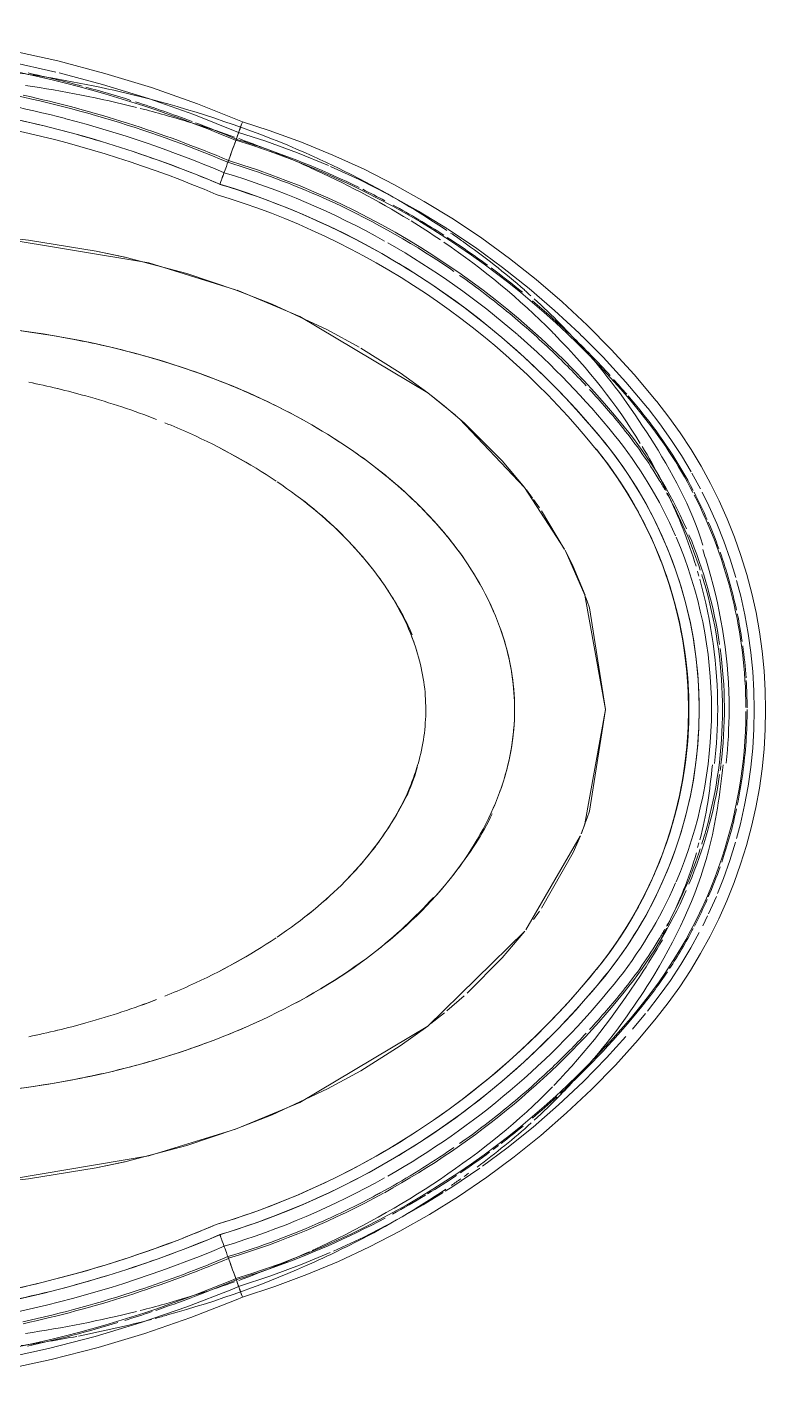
# Model space of a CAD drawing. Header units: inches. Extents: x 12491 to 15223, y 922 to 3433.
# Drawn here: x 14100.75 to 14108.87, y 2326.45 to 2341.45 of the extents above; entities that cross this region are included whole.
import ezdxf

# ---------------------------------------------------------------- set-up
doc = ezdxf.new("R2010")
doc.units = ezdxf.units.IN
doc.header["$MEASUREMENT"] = 0
doc.layers.add('P-SANR-FIXT-1', color=6, linetype='Continuous', lineweight=9)

# ---------------------------------------------------------------- blocks, each defined once
blk = doc.blocks.new('Plbg-Toilet Wall Mount FV-UH - _ALL_ADA-395364-DEMO _ NEW PLAN SUPERIMPOSED - 1ST FLOOR')
at = {"layer": 'P-SANR-FIXT-1'}
for p, q in [((2.248, 29.09), (2.055, 29.176)), ((-2.427, 29.001), (-2.597, 28.908)), ((2.377, 29.026), (2.27, 29.079)), ((-3.307, 28.425), (-3.315, 28.419)), ((3.513, 28.253), (3.341, 28.397)), ((-1.192, 27.755), (-1.24, 27.738)), ((-1.24, 27.738), (-1.192, 27.755)), ((1.24, 27.738), (1.192, 27.755)), ((1.192, 27.755), (1.24, 27.738)), ((-1.571, 27.602), (-1.751, 27.513)), ((-1.751, 27.513), (-1.571, 27.602)), ((-1.255, 27.733), (-1.571, 27.602)), ((-1.571, 27.602), (-1.255, 27.733)), ((1.369, 27.689), (1.255, 27.733)), ((1.255, 27.733), (1.369, 27.689)), ((1.571, 27.602), (1.388, 27.681)), ((1.388, 27.681), (1.571, 27.602)), ((1.394, 27.679), (2.423, 27.081)), ((2.184, 27.254), (1.571, 27.602)), ((1.571, 27.602), (2.184, 27.254)), ((-1.76, 27.508), (-2.184, 27.254)), ((-2.184, 27.254), (-1.76, 27.508)), ((-2.323, 27.156), (-2.413, 27.088)), ((-2.413, 27.088), (-2.323, 27.156)), ((-2.217, 27.231), (-2.308, 27.166)), ((-2.308, 27.166), (-2.217, 27.231)), ((2.308, 27.166), (2.217, 27.231)), ((2.217, 27.231), (2.308, 27.166)), ((-2.436, 27.07), (-2.732, 26.822)), ((-2.732, 26.822), (-2.436, 27.07)), ((2.732, 26.822), (2.436, 27.07)), ((2.436, 27.07), (2.732, 26.822)), ((-2.732, 26.822), (-3.15, 26.403)), ((3.119, 26.437), (2.732, 26.822)), ((2.732, 26.822), (3.119, 26.437)), ((-3.15, 26.403), (-3.334, 26.189)), ((3.314, 26.212), (3.15, 26.403)), ((3.15, 26.403), (3.314, 26.212)), ((-3.334, 26.189), (-3.454, 26.038)), ((-3.454, 26.038), (-3.334, 26.189)), ((3.454, 26.038), (3.334, 26.189)), ((3.334, 26.189), (3.454, 26.038)), ((5.447, 25.954), (5.311, 26.172)), ((-3.48, 26.004), (-3.699, 25.7)), ((-3.699, 25.7), (-3.48, 26.004)), ((3.699, 25.7), (3.48, 26.004)), ((3.48, 26.004), (3.699, 25.7)), ((-3.699, 25.7), (-3.972, 25.268)), ((-3.972, 25.268), (-3.699, 25.7)), ((-3.982, 25.25), (-4.172, 24.902)), ((-4.172, 24.902), (-3.982, 25.25)), ((5.956, 24.966), (5.8, 25.302)), ((-4.172, 24.902), (-4.456, 24.294)), ((-4.456, 24.294), (-4.172, 24.902)), ((4.456, 24.294), (4.172, 24.902)), ((4.172, 24.902), (4.456, 24.294)), ((-4.608, 23.908), (-4.321, 24.599)), ((6.344, 23.925), (6.228, 24.277)), ((-4.909, 22.939), (-4.614, 23.89)), ((-4.793, 23.355), (-4.97, 22.689)), ((-4.97, 22.689), (-4.793, 23.355)), ((4.97, 22.689), (4.793, 23.355)), ((4.793, 23.355), (4.97, 22.689)), ((-5.212, 21.119), (-4.909, 22.939)), ((7.138, 21.317), (7.026, 21.835)), ((-5.16, 21.614), (-5.21, 21.143)), ((-5.21, 21.143), (-5.16, 21.614)), ((5.21, 21.143), (5.16, 21.614)), ((5.16, 21.614), (5.21, 21.143))]:
    blk.add_line(p, q, dxfattribs=at)
at = {"layer": 'P-SANR-FIXT-1', "flags": 128}
for points in [[(3.394, 28.516), (3.224, 28.648), (3.048, 28.774), (2.868, 28.892), (2.683, 29.003), (2.494, 29.107), (2.301, 29.203), (2.104, 29.291), (1.904, 29.371), (1.701, 29.443), (1.495, 29.507), (1.287, 29.563), (1.076, 29.61), (0.864, 29.649), (0.651, 29.679), (0.436, 29.701), (0.221, 29.714), (0.005, 29.718), (-0.21, 29.714), (-0.426, 29.701), (-0.64, 29.68), (-0.854, 29.65), (-1.066, 29.612), (-1.276, 29.565), (-1.485, 29.51), (-1.691, 29.446), (-1.894, 29.375), (-2.095, 29.295), (-2.292, 29.207), (-2.485, 29.112), (-2.674, 29.008), (-2.859, 28.898), (-3.04, 28.78), (-3.215, 28.655), (-3.386, 28.523), (-3.394, 28.516)], [(0, 29.593), (-0.205, 29.589), (-0.416, 29.577), (-0.625, 29.556), (-0.834, 29.527), (-1.041, 29.489), (-1.247, 29.444), (-1.417, 29.399)], [(1.417, 29.398), (1.257, 29.441), (1.051, 29.487), (0.844, 29.525), (0.636, 29.555), (0.426, 29.576), (0.216, 29.589), (0.005, 29.593)], [(-1.45, 29.39), (-1.652, 29.328), (-1.85, 29.258), (-2.046, 29.18), (-2.238, 29.094), (-2.389, 29.019)], [(2.025, 29.188), (1.86, 29.254), (1.661, 29.324), (1.46, 29.387)], [(3.315, 28.419), (3.149, 28.548), (2.978, 28.671), (2.802, 28.786), (2.621, 28.895), (2.452, 28.987)], [(-2.612, 28.9), (-2.793, 28.792), (-2.969, 28.676)], [(-2.969, 28.676), (-3.141, 28.554), (-3.307, 28.425)], [(-3.394, 28.516), (-3.681, 28.274), (-3.958, 28.02), (-4.225, 27.756), (-4.481, 27.481), (-4.725, 27.196), (-4.959, 26.902), (-5.18, 26.598), (-5.389, 26.286), (-5.585, 25.966), (-5.768, 25.638), (-5.938, 25.303), (-6.095, 24.962), (-6.237, 24.615), (-6.366, 24.262), (-6.461, 23.968)], [(6.461, 23.968), (6.344, 24.324), (6.213, 24.676), (6.068, 25.023), (5.909, 25.363), (5.737, 25.697), (5.551, 26.023), (5.353, 26.342), (5.142, 26.652), (4.918, 26.954), (4.683, 27.247), (4.436, 27.53), (4.179, 27.803), (3.91, 28.066), (3.631, 28.317), (3.394, 28.516)], [(-3.315, 28.419), (-3.598, 28.18), (-3.872, 27.93), (-4.104, 27.7)], [(4.591, 27.162), (4.348, 27.441), (4.094, 27.711), (3.829, 27.97), (3.596, 28.18)], [(-1.752, 27.513), (-1.256, 27.732), (0, 27.958)], [(0, 27.958), (-1.117, 27.78), (-1.192, 27.755)], [(-1.192, 27.755), (-1.117, 27.78), (0, 27.958)], [(1.192, 27.755), (1.117, 27.78), (0, 27.958)], [(0, 27.958), (1.117, 27.78), (1.192, 27.755)], [(0, 27.958), (1.256, 27.732), (1.364, 27.692)], [(-4.104, 27.699), (-4.135, 27.669), (-4.387, 27.398), (-4.629, 27.117), (-4.859, 26.826), (-5.077, 26.527), (-5.279, 26.226)], [(-3.196, 26.351), (-2.44, 27.068), (-1.763, 27.507)], [(5.022, 26.604), (4.823, 26.873), (4.591, 27.162)], [(2.44, 27.068), (3.481, 26.003), (4.321, 24.599), (4.608, 23.908)], [(-3.334, 26.189), (-3.15, 26.403), (-2.732, 26.822)], [(5.296, 26.196), (5.251, 26.268), (5.043, 26.575)], [(-4.321, 24.599), (-3.481, 26.003), (-3.231, 26.311)], [(-5.283, 26.219), (-5.477, 25.903), (-5.658, 25.58), (-5.826, 25.249), (-5.97, 24.934)], [(5.8, 25.302), (5.63, 25.631), (5.447, 25.954)], [(4.172, 24.902), (3.972, 25.268), (3.699, 25.7)], [(3.699, 25.7), (3.972, 25.268), (4.172, 24.902)], [(-5.98, 24.912), (-6.121, 24.57), (-6.248, 24.222), (-6.344, 23.925)], [(6.228, 24.277), (6.099, 24.624), (5.97, 24.932)], [(-4.456, 24.294), (-4.611, 23.899), (-4.793, 23.355)], [(-4.793, 23.355), (-4.611, 23.899), (-4.456, 24.294)], [(4.793, 23.355), (4.611, 23.899), (4.456, 24.294)], [(4.456, 24.294), (4.611, 23.899), (4.793, 23.355)], [(-6.461, 23.968), (-6.659, 23.471), (-6.836, 22.966), (-6.993, 22.455), (-7.13, 21.938), (-7.245, 21.416), (-7.34, 20.89), (-7.414, 20.36), (-7.466, 19.828), (-7.497, 19.294), (-7.5, 19.218)], [(-6.344, 23.925), (-6.539, 23.433), (-6.715, 22.933), (-6.871, 22.427), (-6.997, 21.952)], [(4.614, 23.89), (4.909, 22.939), (5.209, 21.154)], [(7.026, 21.835), (6.894, 22.348), (6.741, 22.855), (6.568, 23.356), (6.375, 23.849), (6.344, 23.925)], [(7.5, 19.218), (7.472, 19.752), (7.423, 20.284), (7.352, 20.814), (7.26, 21.341), (7.148, 21.864), (7.014, 22.381), (6.86, 22.893), (6.685, 23.399), (6.491, 23.897), (6.461, 23.968)], [(-4.97, 22.689), (-5.04, 22.36), (-5.16, 21.614)], [(-5.16, 21.614), (-5.04, 22.36), (-4.972, 22.678)], [(5.16, 21.614), (5.04, 22.36), (4.97, 22.689)], [(4.972, 22.678), (5.04, 22.36), (5.16, 21.614)], [(-7.007, 21.915), (-7.122, 21.398), (-7.216, 20.876), (-7.289, 20.352), (-7.341, 19.824), (-7.372, 19.296), (-7.375, 19.214)]]:
    blk.add_lwpolyline(points, dxfattribs=at)
at = {"layer": 'P-SANR-FIXT-1'}
for centre, radius, start, end in [((0, 24.327), 5.174, 90.237, 117.0978), ((0, 24.327), 5.187, 98.28, 101.687), ((0, 24.327), 5.187, 93.844, 97.7478), ((0, 24.327), 5.187, 90.2098, 93.5147), ((0, 24.327), 5.187, 82.2194, 90), ((0, 24.327), 5.174, 50.983, 89.763), ((0, 24.327), 5.187, 78.313, 82.1966), ((0, 24.327), 5.187, 102.1643, 109.4752), ((0, 24.327), 4.937, 82.9743, 97.8034), ((0, 24.327), 4.937, 82.9743, 97.8034), ((0, 24.327), 5.187, 71.1178, 77.8357), ((0, 24.327), 5.187, 109.9114, 113.4102), ((0, 24.327), 4.937, 98.3132, 112.9004), ((0, 24.327), 4.937, 98.3132, 112.9004), ((0, 24.327), 4.796, 66.7448, 113.2552), ((0, 24.327), 4.917, 74.3932, 105.6068), ((0, 24.327), 4.937, 82.1966, 82.8294), ((0, 24.327), 4.937, 82.1966, 82.8294), ((0, 24.327), 4.937, 67.0996, 81.6868), ((0, 24.327), 4.937, 67.0996, 81.6868), ((0, 24.327), 5.187, 66.5898, 70.5248), ((0, 24.327), 4.661, 50.983, 129.017), ((0, 24.327), 5.187, 113.7381, 117.4014), ((0, 24.327), 4.917, 108.1489, 117.9557), ((0, 24.327), 4.917, 105.6068, 107.5404), ((0, 24.327), 4.66, 82.5561, 97.8034), ((0, 24.327), 4.917, 72.4596, 74.3932), ((0, 24.327), 4.917, 62.0443, 71.8511), ((0, 24.327), 5.187, 62.6699, 66.2619), ((0, 24.327), 5.187, 117.6391, 129.017), ((0, 24.327), 5.174, 117.4308, 129.017), ((0, 24.327), 4.937, 113.7352, 129.017), ((0, 24.327), 4.937, 113.7352, 129.017), ((0.015, 24.308), 4.567, 90.1932, 129.017), ((0, 24.327), 4.543, 50.983, 129.017), ((0, 24.327), 4.66, 97.8047, 113.4102), ((0, 24.327), 4.543, 99.7891, 102.8654), ((0.015, 24.308), 4.567, 99.9134, 102.8579), ((0, 24.327), 4.543, 95.1433, 99.7891), ((0.015, 24.308), 4.567, 95.3388, 99.9134), ((0.015, 24.308), 4.567, 90.1932, 95.3388), ((0, 24.327), 4.543, 84.8567, 95.1433), ((-0.015, 24.308), 4.567, 50.983, 89.8068), ((-0.015, 24.308), 4.567, 84.6612, 89.8068), ((0, 24.327), 4.543, 80.2109, 84.8567), ((-0.015, 24.308), 4.567, 80.0866, 84.6612), ((0, 24.327), 4.66, 82.1966, 82.5561), ((0, 24.327), 4.66, 66.5898, 82.1953), ((-0.015, 24.308), 4.567, 77.1421, 80.0866), ((0, 24.327), 4.543, 77.1346, 80.2109), ((0, 24.327), 4.937, 50.983, 66.2299), ((0, 24.327), 4.937, 50.983, 66.2299), ((0, 24.327), 5.187, 56.6869, 62.3609), ((0, 24.327), 4.796, 113.4315, 129.017), ((0, 24.327), 4.917, 118.1954, 118.9674), ((0.015, 24.308), 4.567, 103.2409, 110.3156), ((0, 24.327), 4.543, 103.0552, 110.2005), ((0, 24.327), 4.543, 69.7995, 76.9448), ((-0.015, 24.308), 4.567, 69.6844, 76.7591), ((0, 24.327), 4.796, 50.983, 66.5685), ((0, 24.327), 4.917, 61.0326, 61.8046), ((0, 24.327), 4.917, 120.8303, 129.017), ((0, 24.327), 4.66, 113.4145, 129.017), ((0, 24.327), 4.917, 119.4316, 120.8303), ((0, 24.327), 4.543, 110.2005, 114.5224), ((0.015, 24.308), 4.567, 110.3156, 114.5799), ((0, 24.327), 4.543, 65.4776, 69.7995), ((-0.015, 24.308), 4.567, 65.4201, 69.6844), ((0, 24.327), 4.66, 50.983, 66.5855), ((0, 24.327), 4.917, 59.1697, 60.5684), ((0, 24.327), 4.917, 50.983, 59.1697), ((0, 24.327), 5.187, 50.983, 56.2109), ((2.517, 21.221), 9.185, 129.017, 130.5032), ((0, 24.327), 4.543, 116.0855, 129.017), ((0.015, 24.308), 4.567, 116.5886, 129.017), ((0, 24.327), 4.543, 114.5224, 115.9572), ((0.015, 24.308), 4.567, 114.5799, 115.5272), ((-0.015, 24.308), 4.567, 64.4728, 65.4201), ((0, 24.327), 4.543, 64.0428, 65.4776), ((0, 24.327), 4.543, 50.983, 63.9145), ((-0.015, 24.308), 4.567, 50.983, 63.4114), ((-2.517, 21.221), 9.185, 42.8045, 50.983), ((2.517, 21.221), 9.172, 129.017, 163.0596), ((-2.517, 21.221), 9.172, 16.9404, 50.983), ((2.517, 21.221), 8.935, 129.017, 163.1379), ((2.517, 21.221), 8.935, 129.017, 163.1379), ((2.517, 21.221), 8.794, 129.017, 138.9815), ((2.517, 21.221), 9.185, 130.6344, 132), ((2.517, 21.221), 8.915, 129.017, 132.6081), ((-2.517, 21.221), 8.794, 29.6033, 50.983), ((-2.517, 21.221), 8.915, 47.3919, 50.983), ((-2.517, 21.221), 8.935, 28.8079, 50.983), ((-2.517, 21.221), 8.935, 28.8079, 50.983), ((2.517, 21.221), 8.659, 129.017, 163.2344), ((2.517, 21.221), 8.658, 129.0214, 151.8258), ((2.517, 21.221), 9.185, 132.3531, 136.1627), ((-2.517, 21.221), 8.659, 16.7656, 50.983), ((-2.517, 21.221), 8.658, 28.1742, 50.983), ((2.517, 21.221), 8.54, 129.017, 163.2775), ((2.517, 21.221), 8.54, 129.017, 163.2775), ((2.517, 21.221), 8.54, 129.017, 163.2775), ((2.517, 21.221), 8.54, 129.017, 163.2775), ((-2.517, 21.221), 8.54, 16.7225, 50.983), ((-2.517, 21.221), 8.54, 39.5628, 50.983), ((-2.517, 21.221), 8.54, 16.7225, 50.983), ((-2.517, 21.221), 8.54, 16.7225, 50.983), ((2.517, 21.221), 8.915, 132.9547, 136.3594), ((-2.517, 21.221), 8.915, 43.6406, 47.0453), ((2.517, 21.221), 9.185, 136.3862, 139.7541), ((2.517, 21.221), 8.915, 136.3594, 140.393), ((-2.517, 21.221), 8.915, 39.607, 43.6406), ((-2.517, 21.221), 9.185, 40.2459, 42.4646), ((2.517, 21.221), 9.185, 140.6591, 143.3765), ((-2.517, 21.221), 9.185, 37.4989, 39.3981), ((2.517, 21.221), 8.794, 139.0131, 150.3967), ((2.517, 21.221), 8.915, 140.393, 144.8481), ((-2.517, 21.221), 8.915, 35.1519, 39.607), ((-2.517, 21.221), 9.185, 36.7949, 37.2545), ((2.517, 21.221), 9.185, 143.6849, 147.0364), ((-2.517, 21.221), 8.54, 28.1427, 39.5628), ((-2.517, 21.221), 9.185, 34.0392, 36.4941), ((2.517, 21.221), 8.915, 145.3394, 145.8554), ((-2.517, 21.221), 8.915, 34.1446, 34.6606), ((-2.517, 21.221), 9.185, 31.3696, 33.7206), ((2.517, 21.221), 8.915, 145.8554, 155.8921), ((2.517, 21.221), 9.185, 147.3135, 151.3718), ((-2.517, 21.221), 8.915, 28.5316, 34.1446), ((-2.517, 21.221), 9.185, 28.5837, 31.197), ((2.517, 21.221), 8.794, 150.6623, 163.1866), ((2.517, 21.221), 9.185, 151.9992, 153.7155), ((-2.517, 21.221), 8.794, 16.8134, 29.3377), ((-2.517, 21.221), 8.935, 16.8621, 28.7397), ((-2.517, 21.221), 8.935, 16.8621, 28.7397), ((-2.517, 21.221), 9.185, 19.3394, 28.0097), ((-2.517, 21.221), 8.915, 28.2311, 28.5316), ((-2.517, 21.221), 8.915, 24.1079, 28.2311), ((2.517, 21.221), 9.185, 153.996, 161.4367), ((2.517, 21.221), 8.658, 151.8288, 163.2329), ((-2.517, 21.221), 8.54, 16.7225, 28.1427), ((-2.517, 21.221), 8.658, 16.7671, 28.1712), ((2.517, 21.221), 8.915, 155.8921, 163.1449), ((-2.517, 21.221), 8.915, 16.8551, 24.1079), ((-2.517, 21.221), 9.185, 16.9447, 19.1062), ((2.517, 21.221), 9.185, 161.5385, 163.0553), ((5.862, 18.785), 13.152, 157.2758, 178.1438), ((5.862, 18.785), 13.166, 157.2996, 159.2405), ((5.862, 18.785), 13.166, 157.1443, 157.2996), ((5.862, 18.785), 13.152, 157.1413, 157.2758), ((-5.862, 18.785), 13.152, 22.7242, 22.8587), ((-5.862, 18.785), 13.152, 1.8562, 22.7242), ((-5.862, 18.785), 13.166, 22.7004, 22.8557), ((-5.862, 18.785), 13.166, 20.621, 22.7004), ((5.862, 18.785), 12.895, 157.0821, 169.9863), ((5.862, 18.785), 12.639, 157.0205, 178.1438), ((5.862, 18.785), 12.916, 157.0869, 167.6115), ((5.862, 18.785), 12.916, 157.0869, 167.6115), ((5.862, 18.785), 12.774, 157.0533, 165.2983), ((5.862, 18.785), 12.638, 157.0203, 167.5814), ((-5.862, 18.785), 12.638, 12.4186, 22.9797), ((-5.862, 18.785), 12.639, 1.8562, 22.9795), ((-5.862, 18.785), 12.774, 1.8562, 22.9467), ((-5.862, 18.785), 12.895, 18.2386, 22.9179), ((-5.862, 18.785), 12.916, 12.3885, 22.9131), ((-5.862, 18.785), 12.916, 12.3885, 22.9131), ((5.862, 18.785), 12.521, 156.9911, 178.1438), ((5.862, 18.785), 12.521, 156.9911, 178.1438), ((5.862, 18.785), 12.521, 156.9911, 178.1438), ((5.862, 18.785), 12.521, 156.9911, 178.1438), ((-5.862, 18.785), 12.521, 1.8562, 23.0089), ((-5.862, 18.785), 12.521, 12.4326, 23.0089), ((-5.862, 18.785), 12.521, 1.8562, 23.0089), ((-5.862, 18.785), 12.521, 1.8562, 23.0089), ((5.862, 18.785), 13.166, 159.4204, 162.2926), ((-5.862, 18.785), 13.166, 18.7378, 20.5796), ((-5.862, 18.785), 13.166, 17.1749, 18.5461), ((-5.862, 18.785), 12.895, 12.3871, 18.2386), ((5.862, 18.785), 13.166, 162.5137, 164.7653), ((-5.862, 18.785), 13.166, 12.356, 16.8214), ((5.862, 18.785), 13.166, 164.9407, 167.6074), ((5.862, 18.785), 12.774, 165.3236, 178.1438)]:
    blk.add_arc(centre, radius, start, end, dxfattribs=at)
for points, knots in [([(-1.759, 29.026), (-1.692, 29.048), (-1.122, 29.228), (-0.525, 29.316), (0, 29.316)], [0.92897188, 0.92897188, 0.92897188, 0.92897188, 0.9375, 1, 1, 1, 1]), ([(3.829, 27.837), (3.564, 28.062), (2.856, 28.575), (1.764, 29.099), (0.928, 29.216), (0.609, 29.251)], [-0.1658666, -0.1658666, -0.1658666, -0.1658666, -0.125, -0.0625, -0.0242683, -0.0242683, -0.0242683, -0.0242683]), ([(-3.948, 27.733), (-3.648, 28), (-2.972, 28.489), (-2.224, 28.901), (-1.808, 29.026)], [0.8279371, 0.8279371, 0.8279371, 0.8279371, 0.875, 0.92706289, 0.92706289, 0.92706289, 0.92706289]), ([(4.133, 27.388), (3.764, 27.752), (3.234, 28.15), (2.665, 28.507), (2.531, 28.583)], [0.8133229, 0.8133229, 0.8133229, 0.8133229, 0.875, 0.89343595, 0.89343595, 0.89343595, 0.89343595]), ([(-4.516, 27.172), (-4.425, 27.271), (-4.243, 27.462), (-4.052, 27.638), (-3.956, 27.721)], [0.79682852, 0.79682852, 0.79682852, 0.79682852, 0.8125, 0.82745336, 0.82745336, 0.82745336, 0.82745336]), ([(4.516, 27.172), (4.425, 27.271), (4.269, 27.435), (4.105, 27.588), (4.038, 27.649)], [-0.20317148, -0.20317148, -0.20317148, -0.20317148, -0.1875, -0.17685318, -0.17685318, -0.17685318, -0.17685318]), ([(-0.742, 26.85), (-0.799, 26.833), (-1.162, 26.713), (-1.661, 26.437), (-2.086, 26.062), (-2.213, 25.937)], [0.1963495, 0.1963495, 0.1963495, 0.1963495, 0.241661, 0.4833219, 0.5890486, 0.5890486, 0.5890486, 0.5890486]), ([(2.213, 14.426), (2.376, 14.587), (2.816, 15.088), (3.449, 16.141), (3.983, 17.643), (4.262, 19.316), (4.262, 21.047), (3.983, 22.72), (3.449, 24.222), (2.708, 25.454), (1.834, 26.341), (0.912, 26.851), (0.304, 26.958), (0, 26.958)], [3.730641, 3.730641, 3.730641, 3.730641, 3.866576, 4.108237, 4.349898, 4.591558, 4.833219, 5.07488, 5.316541, 5.558202, 5.799863, 6.041524, 6.283185, 6.283185, 6.283185, 6.283185]), ([(-0.887, 26.803), (-0.896, 26.799), (-0.983, 26.768), (-1.07, 26.732), (-1.149, 26.696)], [0.23475451, 0.23475451, 0.23475451, 0.23475451, 0.24166097, 0.3036172, 0.3036172, 0.3036172, 0.3036172]), ([(1.149, 26.696), (1.07, 26.732), (0.983, 26.771), (0.896, 26.799), (0.887, 26.801)], [5.97956811, 5.97956811, 5.97956811, 5.97956811, 6.04152433, 6.04843079, 6.04843079, 6.04843079, 6.04843079]), ([(-1.806, 26.294), (-1.812, 26.289), (-1.901, 26.221), (-1.988, 26.147), (-2.068, 26.075)], [0.47787307, 0.47787307, 0.47787307, 0.47787307, 0.48332195, 0.54899334, 0.54899334, 0.54899334, 0.54899334]), ([(2.068, 26.075), (1.988, 26.147), (1.901, 26.219), (1.813, 26.289), (1.806, 26.294)], [5.73419196, 5.73419196, 5.73419196, 5.73419196, 5.79986336, 5.80531224, 5.80531224, 5.80531224, 5.80531224]), ([(-2.068, 26.075), (-2.282, 25.88), (-2.775, 25.342), (-3.254, 24.545), (-3.503, 23.981), (-3.545, 23.88)], [0.5489933, 0.5489933, 0.5489933, 0.5489933, 0.7249829, 0.9666439, 1.0180426, 1.0180426, 1.0180426, 1.0180426]), ([(-0.821, 25.82), (-0.751, 25.848), (-0.472, 25.944), (-0.202, 25.982), (0, 25.982)], [6.0213859, 6.0213859, 6.0213859, 6.0213859, 6.0868358, 6.2831853, 6.2831853, 6.2831853, 6.2831853]), ([(3.545, 23.88), (3.503, 23.981), (3.254, 24.545), (2.776, 25.351), (2.282, 25.868), (2.068, 26.065)], [5.2651427, 5.2651427, 5.2651427, 5.2651427, 5.3165414, 5.5582024, 5.734192, 5.734192, 5.734192, 5.734192]), ([(-2.213, 25.937), (-2.376, 25.776), (-2.605, 25.515), (-2.819, 25.216), (-2.883, 25.121)], [0.5890486, 0.5890486, 0.5890486, 0.5890486, 0.7249829, 0.7853982, 0.7853982, 0.7853982, 0.7853982]), ([(-1.677, 25.29), (-1.534, 25.413), (-1.246, 25.617), (-0.96, 25.776), (-0.82, 25.831)], [5.7595947, 5.7595947, 5.7595947, 5.7595947, 5.8904862, 6.0213845, 6.0213845, 6.0213845, 6.0213845]), ([(0.6, 25.896), (0.604, 25.895), (0.677, 25.873), (0.751, 25.848), (0.821, 25.82)], [0.19244142, 0.19244142, 0.19244142, 0.19244142, 0.19634954, 0.26179939, 0.26179939, 0.26179939, 0.26179939]), ([(2.504, 24.347), (2.311, 24.633), (1.896, 25.136), (1.245, 25.636), (0.814, 25.849), (0.604, 25.894), (0.6, 25.895)], [-0.7853982, -0.7853982, -0.7853982, -0.7853982, -0.5890486, -0.3926991, -0.1963495, -0.1924403, -0.1924403, -0.1924403, -0.1924403]), ([(0.821, 25.82), (0.961, 25.765), (1.246, 25.623), (1.534, 25.413), (1.677, 25.29)], [0.2618008, 0.2618008, 0.2618008, 0.2618008, 0.3926991, 0.5235906, 0.5235906, 0.5235906, 0.5235906]), ([(-6.715, 22.928), (-6.696, 23.001), (-6.526, 23.632), (-6.244, 24.42), (-5.918, 25.091), (-5.833, 25.254)], [0.6169452, 0.6169452, 0.6169452, 0.6169452, 0.625, 0.6875, 0.70809186, 0.70809186, 0.70809186, 0.70809186]), ([(-2.504, 24.347), (-2.311, 24.633), (-2.034, 24.971), (-1.749, 25.226), (-1.678, 25.286)], [5.4977871, 5.4977871, 5.4977871, 5.4977871, 5.6941367, 5.7595778, 5.7595778, 5.7595778, 5.7595778]), ([(1.678, 25.29), (1.749, 25.229), (2.034, 24.967), (2.311, 24.633), (2.504, 24.347)], [0.5236075, 0.5236075, 0.5236075, 0.5236075, 0.5890486, 0.7853982, 0.7853982, 0.7853982, 0.7853982]), ([(6.695, 23.006), (6.682, 23.052), (6.517, 23.657), (6.248, 24.407), (5.93, 25.066), (5.852, 25.217)], [-0.38016463, -0.38016463, -0.38016463, -0.38016463, -0.375, -0.3125, -0.29343749, -0.29343749, -0.29343749, -0.29343749]), ([(-2.883, 25.121), (-3.076, 24.835), (-3.27, 24.492), (-3.441, 24.12), (-3.454, 24.091)], [0.7853982, 0.7853982, 0.7853982, 0.7853982, 0.9666439, 0.9817477, 0.9817477, 0.9817477, 0.9817477]), ([(-3.152, 23.113), (-3.115, 23.205), (-2.924, 23.652), (-2.702, 24.051), (-2.511, 24.337)], [5.2521182, 5.2521182, 5.2521182, 5.2521182, 5.3014376, 5.4955557, 5.4955557, 5.4955557, 5.4955557]), ([(-2.511, 24.337), (-2.702, 24.053), (-2.924, 23.652), (-3.115, 23.205), (-3.152, 23.113)], [-5.4955554, -5.4955554, -5.4955554, -5.4955554, -5.3014376, -5.2521224, -5.2521224, -5.2521224, -5.2521224]), ([(2.511, 24.337), (2.702, 24.053), (2.924, 23.652), (3.115, 23.205), (3.152, 23.113)], [0.7876296, 0.7876296, 0.7876296, 0.7876296, 0.9817477, 1.0310671, 1.0310671, 1.0310671, 1.0310671]), ([(3.152, 23.113), (3.115, 23.205), (2.924, 23.652), (2.702, 24.051), (2.511, 24.337)], [-1.0310629, -1.0310629, -1.0310629, -1.0310629, -0.9817477, -0.7876299, -0.7876299, -0.7876299, -0.7876299]), ([(-3.454, 24.091), (-3.649, 23.658), (-3.934, 22.842), (-4.106, 21.95), (-4.158, 21.565)], [0.9817477, 0.9817477, 0.9817477, 0.9817477, 1.2083049, 1.3744468, 1.3744468, 1.3744468, 1.3744468]), ([(-6.461, 23.967), (-6.46, 23.967), (-6.457, 23.966), (-6.434, 23.958), (-6.392, 23.942), (-6.364, 23.933)], [-0.8571429, -0.8571429, -0.8571429, -0.8571429, -0.7857143, -0.5714286, -0.2857143, -0.2857143, -0.2857143, -0.2857143]), ([(6.608, 22.843), (6.585, 22.933), (6.491, 23.284), (6.382, 23.629), (6.292, 23.881)], [0.61493067, 0.61493067, 0.61493067, 0.61493067, 0.625, 0.65456589, 0.65456589, 0.65456589, 0.65456589]), ([(6.461, 23.967), (6.46, 23.967), (6.457, 23.966), (6.434, 23.958), (6.392, 23.942), (6.364, 23.933)], [-0.8571429, -0.8571429, -0.8571429, -0.8571429, -0.7857143, -0.5714286, -0.2857143, -0.2857143, -0.2857143, -0.2857143]), ([(-5.774, 23.719), (-5.793, 23.726), (-5.831, 23.739), (-5.902, 23.765), (-5.977, 23.792), (-6.008, 23.804), (-6.015, 23.806)], [-1, -1, -1, -1, -0.833333, -0.666667, -0.333333, 0, 0, 0, 0]), ([(-5.901, 23.765), (-5.899, 23.764), (-5.885, 23.759), (-5.844, 23.744), (-5.805, 23.73), (-5.784, 23.722), (-5.773, 23.719)], [-1, -1, -1, -1, -0.666667, -0.333333, -0.166667, 0, 0, 0, 0]), ([(5.901, 23.765), (5.899, 23.764), (5.885, 23.759), (5.844, 23.744), (5.805, 23.73), (5.784, 23.722), (5.773, 23.719)], [-1, -1, -1, -1, -0.666667, -0.333333, -0.166667, 0, 0, 0, 0]), ([(5.774, 23.719), (5.793, 23.726), (5.831, 23.739), (5.902, 23.765), (5.977, 23.792), (6.008, 23.804), (6.015, 23.806)], [-1, -1, -1, -1, -0.833333, -0.666667, -0.333333, 0, 0, 0, 0]), ([(-6.435, 23.453), (-6.47, 23.34), (-6.53, 23.137), (-6.585, 22.933), (-6.608, 22.843)], [0.36198646, 0.36198646, 0.36198646, 0.36198646, 0.375, 0.38506933, 0.38506933, 0.38506933, 0.38506933]), ([(-3.712, 23.443), (-3.798, 23.201), (-3.911, 22.829), (-4.001, 22.442), (-4.028, 22.315)], [1.0904127, 1.0904127, 1.0904127, 1.0904127, 1.2083049, 1.2648629, 1.2648629, 1.2648629, 1.2648629]), ([(4.028, 22.315), (4.001, 22.442), (3.911, 22.829), (3.798, 23.2), (3.712, 23.442)], [5.0183224, 5.0183224, 5.0183224, 5.0183224, 5.0748804, 5.1927726, 5.1927726, 5.1927726, 5.1927726]), ([(-3.598, 21.617), (-3.554, 21.832), (-3.437, 22.317), (-3.285, 22.774), (-3.189, 23.022)], [5.0052222, 5.0052222, 5.0052222, 5.0052222, 5.1050881, 5.2358727, 5.2358727, 5.2358727, 5.2358727]), ([(-3.188, 23.022), (-3.285, 22.775), (-3.437, 22.317), (-3.554, 21.831), (-3.598, 21.617)], [-5.2359878, -5.2359878, -5.2359878, -5.2359878, -5.1050881, -5.005181, -5.005181, -5.005181, -5.005181]), ([(3.598, 21.617), (3.554, 21.831), (3.437, 22.317), (3.285, 22.775), (3.188, 23.023)], [-1.2780043, -1.2780043, -1.2780043, -1.2780043, -1.1780972, -1.0471976, -1.0471976, -1.0471976, -1.0471976]), ([(3.189, 23.022), (3.285, 22.774), (3.437, 22.317), (3.554, 21.832), (3.598, 21.617)], [1.0473126, 1.0473126, 1.0473126, 1.0473126, 1.1780972, 1.2779631, 1.2779631, 1.2779631, 1.2779631]), ([(-4.119, 21.826), (-4.161, 21.567), (-4.262, 20.74), (-4.261, 19.623), (-4.161, 18.796), (-4.12, 18.536)], [1.3367236, 1.3367236, 1.3367236, 1.3367236, 1.4499658, 1.6916268, 1.804869, 1.804869, 1.804869, 1.804869]), ([(4.118, 18.526), (4.16, 18.789), (4.262, 19.619), (4.261, 20.744), (4.161, 21.574), (4.118, 21.837)], [4.4768, 4.4768, 4.4768, 4.4768, 4.5915585, 4.8332195, 4.9479779, 4.9479779, 4.9479779, 4.9479779])]:
    blk.add_open_spline(points, degree=3, knots=knots, dxfattribs=at)
for points in [[(0.592, 29.283), (0.396, 29.305), (0.198, 29.316), (0, 29.316)], [(0, 29.191), (-0.484, 29.191), (-0.967, 29.124), (-1.434, 28.994)], [(0.595, 29.157), (0.397, 29.179), (0.199, 29.191), (0, 29.191)], [(1.434, 28.994), (1.164, 29.069), (0.887, 29.104), (0.609, 29.132)], [(-1.576, 28.953), (-1.851, 28.869), (-2.119, 28.763), (-2.379, 28.638)], [(-1.466, 28.985), (-1.483, 28.98), (-1.501, 28.975), (-1.519, 28.97)], [(1.519, 28.97), (1.501, 28.975), (1.483, 28.98), (1.466, 28.985)], [(2.379, 28.638), (2.119, 28.763), (1.853, 28.883), (1.576, 28.956)], [(-2.527, 28.565), (-2.651, 28.501), (-2.772, 28.433), (-2.892, 28.36)], [(-2.403, 28.626), (-2.445, 28.606), (-2.486, 28.586), (-2.527, 28.565)], [(2.527, 28.565), (2.486, 28.586), (2.445, 28.607), (2.403, 28.628)], [(-2.925, 28.34), (-3.349, 28.08), (-3.745, 27.767), (-4.108, 27.413)], [(4.034, 27.655), (3.97, 27.715), (3.904, 27.772), (3.838, 27.828)], [(-4.148, 27.374), (-4.512, 27.014), (-4.842, 26.613), (-5.138, 26.18)], [(-4.108, 27.413), (-4.121, 27.4), (-4.135, 27.387), (-4.148, 27.374)], [(5.163, 26.142), (4.861, 26.59), (4.525, 27.01), (4.148, 27.374)], [(-5.147, 26.385), (-4.979, 26.623), (-4.801, 26.852), (-4.612, 27.068)], [(-4.609, 27.067), (-4.589, 27.09), (-4.568, 27.114), (-4.547, 27.137)], [(5.031, 26.545), (4.877, 26.751), (4.716, 26.952), (4.546, 27.141)], [(0, 13.404), (-0.304, 13.404), (-0.912, 13.511), (-1.834, 14.022), (-2.708, 14.909), (-3.449, 16.141), (-3.983, 17.643), (-4.262, 19.316), (-4.262, 21.047), (-3.983, 22.72), (-3.449, 24.222), (-2.708, 25.454), (-1.834, 26.341), (-0.912, 26.851), (-0.304, 26.958), (0, 26.958)], [(0, 26.958), (-0.295, 26.958), (-0.59, 26.908), (-0.887, 26.803)], [(0, 26.958), (-0.247, 26.958), (-0.494, 26.923), (-0.742, 26.85)], [(0.887, 26.803), (0.59, 26.908), (0.295, 26.958), (0, 26.958)], [(0, 26.958), (0.304, 26.958), (0.912, 26.851), (1.834, 26.341), (2.708, 25.454), (3.449, 24.222), (3.983, 22.72), (4.262, 21.047), (4.262, 19.316), (3.983, 17.643), (3.449, 16.141), (2.708, 14.909), (1.834, 14.022), (0.912, 13.511), (0.304, 13.404), (0, 13.404)], [(1.806, 26.294), (1.59, 26.46), (1.369, 26.612), (1.149, 26.71)], [(-1.149, 26.696), (-1.369, 26.593), (-1.59, 26.46), (-1.806, 26.294)], [(5.135, 26.403), (5.122, 26.42), (5.11, 26.438), (5.097, 26.455)], [(-5.238, 26.255), (-5.209, 26.297), (-5.18, 26.339), (-5.151, 26.38)], [(5.232, 26.263), (5.208, 26.298), (5.184, 26.333), (5.16, 26.368)], [(-5.834, 25.255), (-5.662, 25.587), (-5.472, 25.906), (-5.267, 26.212)], [(-5.163, 26.142), (-5.234, 26.037), (-5.303, 25.93), (-5.37, 25.822)], [(5.947, 24.734), (5.721, 25.231), (5.459, 25.701), (5.163, 26.142)], [(5.853, 25.218), (5.677, 25.561), (5.484, 25.888), (5.273, 26.203)], [(0, 25.982), (-0.202, 25.982), (-0.607, 25.925), (-1.244, 25.644), (-1.896, 25.133), (-2.311, 24.633), (-2.504, 24.347)], [(0, 25.982), (0.197, 25.982), (0.395, 25.955), (0.597, 25.897)], [(0.597, 25.897), (0.395, 25.955), (0.197, 25.982), (0, 25.982)], [(-5.381, 25.803), (-5.595, 25.455), (-5.787, 25.088), (-5.959, 24.707)], [(-5.961, 24.704), (-6.007, 24.603), (-6.051, 24.501), (-6.093, 24.398)], [(6.276, 23.926), (6.18, 24.191), (6.075, 24.451), (5.961, 24.704)], [(-6.099, 24.385), (-6.126, 24.32), (-6.152, 24.254), (-6.177, 24.189)], [(-6.181, 24.179), (-6.214, 24.095), (-6.245, 24.011), (-6.276, 23.926)], [(-6.458, 23.966), (-6.461, 23.967), (-6.462, 23.968), (-6.461, 23.967)], [(-6.015, 23.806), (-6.12, 23.844), (-6.299, 23.909), (-6.416, 23.951), (-6.458, 23.966)], [(-6.292, 23.88), (-6.341, 23.743), (-6.387, 23.605), (-6.431, 23.465)], [(-6.257, 23.894), (-6.276, 23.9), (-6.31, 23.913), (-6.342, 23.924), (-6.345, 23.926), (-6.342, 23.924)], [(-6.342, 23.924), (-6.304, 23.911), (-6.253, 23.892), (-6.188, 23.869)], [(-6.178, 23.865), (-6.175, 23.864), (-6.172, 23.863), (-6.169, 23.862)], [(-6.136, 23.85), (-6.103, 23.838), (-6.063, 23.823), (-6.022, 23.809)], [(-3.551, 23.866), (-3.608, 23.729), (-3.662, 23.588), (-3.712, 23.443)], [(3.712, 23.443), (3.662, 23.588), (3.608, 23.728), (3.551, 23.866)], [(6.015, 23.806), (6.12, 23.844), (6.299, 23.909), (6.416, 23.951), (6.458, 23.966)], [(6.136, 23.85), (6.103, 23.838), (6.063, 23.823), (6.022, 23.809)], [(6.178, 23.865), (6.175, 23.864), (6.172, 23.863), (6.169, 23.862)], [(6.342, 23.924), (6.304, 23.911), (6.253, 23.892), (6.188, 23.869)], [(6.257, 23.894), (6.276, 23.9), (6.31, 23.913), (6.342, 23.924), (6.345, 23.926), (6.342, 23.924)], [(6.458, 23.966), (6.461, 23.967), (6.462, 23.968), (6.461, 23.967)], [(6.888, 22.165), (6.835, 22.436), (6.774, 22.704), (6.705, 22.968)], [(-6.968, 21.71), (-6.903, 22.122), (-6.819, 22.529), (-6.715, 22.928)], [(-6.618, 22.801), (-6.719, 22.402), (-6.799, 21.994), (-6.86, 21.581)], [(6.86, 21.582), (6.799, 21.994), (6.719, 22.402), (6.618, 22.801)], [(-4.028, 22.315), (-4.062, 22.158), (-4.092, 21.998), (-4.118, 21.837)], [(4.118, 21.837), (4.092, 21.998), (4.062, 22.158), (4.028, 22.315)], [(6.994, 21.536), (6.964, 21.741), (6.93, 21.944), (6.892, 22.146)], [(-7.005, 21.454), (-6.993, 21.539), (-6.981, 21.623), (-6.968, 21.708)]]:
    blk.add_open_spline(points, degree=3, dxfattribs=at)

msp = doc.modelspace()

# ---------------------------------------------------------------- block references
at = {"layer": 'P-SANR-FIXT-1', "rotation": 269.9999999999997}
msp.add_blockref('Plbg-Toilet Wall Mount FV-UH - _ALL_ADA-395364-DEMO _ NEW PLAN SUPERIMPOSED - 1ST FLOOR', (14079.149, 2333.955), dxfattribs=at)

doc.saveas('drawing.dxf')
